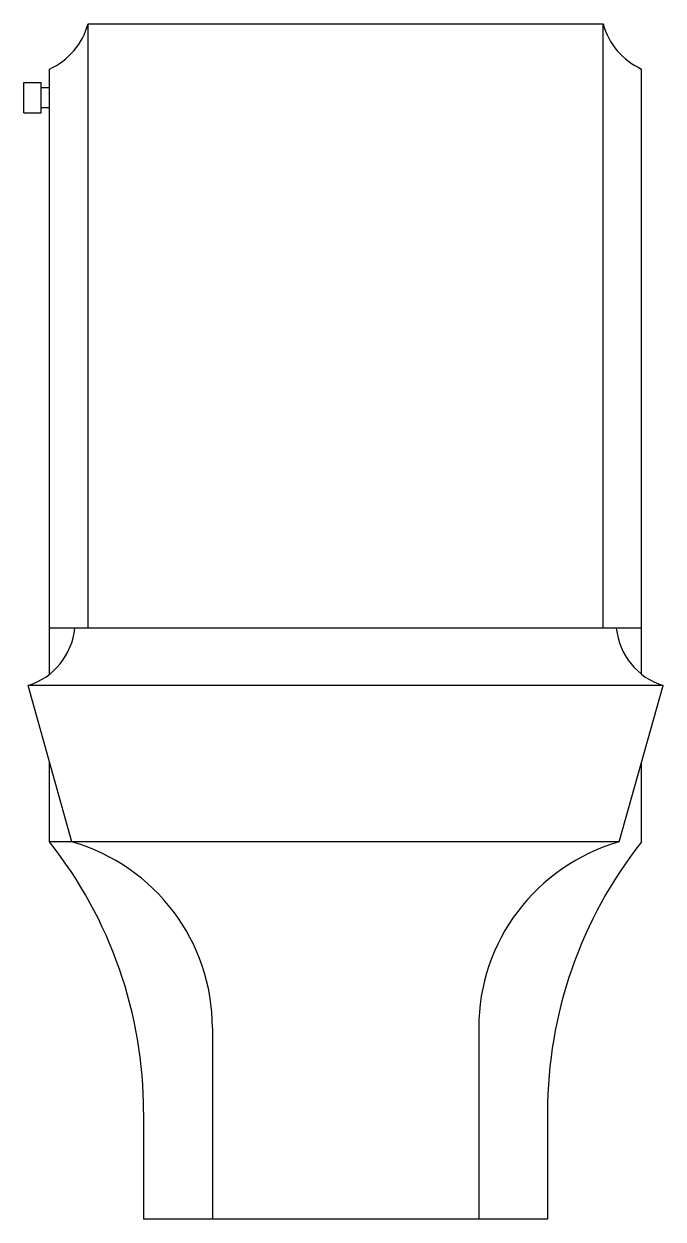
# Model space of a CAD drawing. Header units: millimetres. Extents: x -2983.481 to -2983.07, y 2968.381 to 2969.149.
import ezdxf

# ---------------------------------------------------------------- set-up
doc = ezdxf.new("R2010")
doc.units = ezdxf.units.MM
doc.header["$LTSCALE"] = 10
doc.layers.add('banheiro_louças', color=2, linetype='Continuous')

msp = doc.modelspace()

# ---------------------------------------------------------------- linework, layer by layer
at = {"layer": 'banheiro_louças'}
for p, q in [((-2983.43966, 2969.14931), (-2983.1085, 2969.14931)), ((-2983.43966, 2968.76075), (-2983.43966, 2969.14931)), ((-2983.1085, 2968.76075), (-2983.1085, 2969.14931)), ((-2983.46443, 2968.73113), (-2983.46443, 2969.12029)), ((-2983.08373, 2968.73113), (-2983.08373, 2969.12029)), ((-2983.48094, 2969.11168), (-2983.46983, 2969.11168)), ((-2983.48094, 2969.09212), (-2983.48094, 2969.11168)), ((-2983.46983, 2969.09212), (-2983.46983, 2969.11168)), ((-2983.46983, 2969.10833), (-2983.46443, 2969.10833)), ((-2983.48094, 2969.09212), (-2983.46983, 2969.09212)), ((-2983.46983, 2969.09547), (-2983.46443, 2969.09547)), ((-2983.08373, 2968.76075), (-2983.46443, 2968.76075)), ((-2983.06987, 2968.72383), (-2983.47829, 2968.72383)), ((-2983.45007, 2968.6233), (-2983.47829, 2968.72383)), ((-2983.09809, 2968.6233), (-2983.06987, 2968.72383)), ((-2983.46443, 2968.6233), (-2983.46443, 2968.67445)), ((-2983.08373, 2968.6233), (-2983.08373, 2968.67445)), ((-2983.09809, 2968.6233), (-2983.46443, 2968.6233)), ((-2983.35969, 2968.50362), (-2983.35969, 2968.38075)), ((-2983.18846, 2968.50362), (-2983.18846, 2968.38075)), ((-2983.40398, 2968.44958), (-2983.40398, 2968.38075)), ((-2983.14417, 2968.44958), (-2983.14417, 2968.38075)), ((-2983.14417, 2968.38075), (-2983.40398, 2968.38075))]:
    msp.add_line(p, q, dxfattribs=at)
for centre, radius, start, end in [((-2983.48321, 2969.1614), 0.0452, 294.55508, 344.48684), ((-2983.06494, 2969.1614), 0.0452, 195.51316, 245.44492), ((-2983.49113, 2968.76499), 0.04313, 287.3263, 354.3575), ((-2983.05702, 2968.76499), 0.04313, 185.6425, 252.6737), ((-2983.6838, 2968.44958), 0.27982, 0.00001, 38.37357), ((-2983.48413, 2968.50362), 0.12443, 0, 74.11417), ((-2983.06403, 2968.50362), 0.12443, 105.88583, 180), ((-2982.86435, 2968.44958), 0.27982, 141.62643, 179.99999)]:
    msp.add_arc(centre, radius, start, end, dxfattribs=at)

doc.saveas('drawing.dxf')
